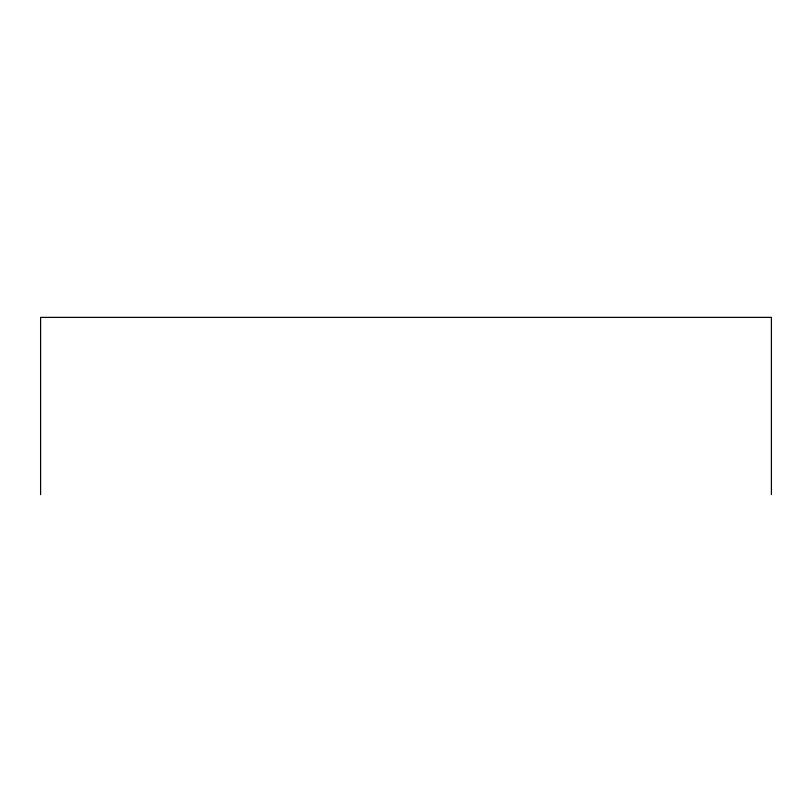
<?xml version="1.0" encoding="UTF-8"?>
<svg xmlns="http://www.w3.org/2000/svg" width="812" height="812" viewBox="0 0 812 812"><rect width="100%" height="100%" fill="white"/><g stroke="black" fill="none" stroke-linecap="round" stroke-linejoin="round"><path stroke-width="1.22" d="M771.4 494.62L771.4 317.38L40.6 317.38L40.6 494.62"/></g></svg>
